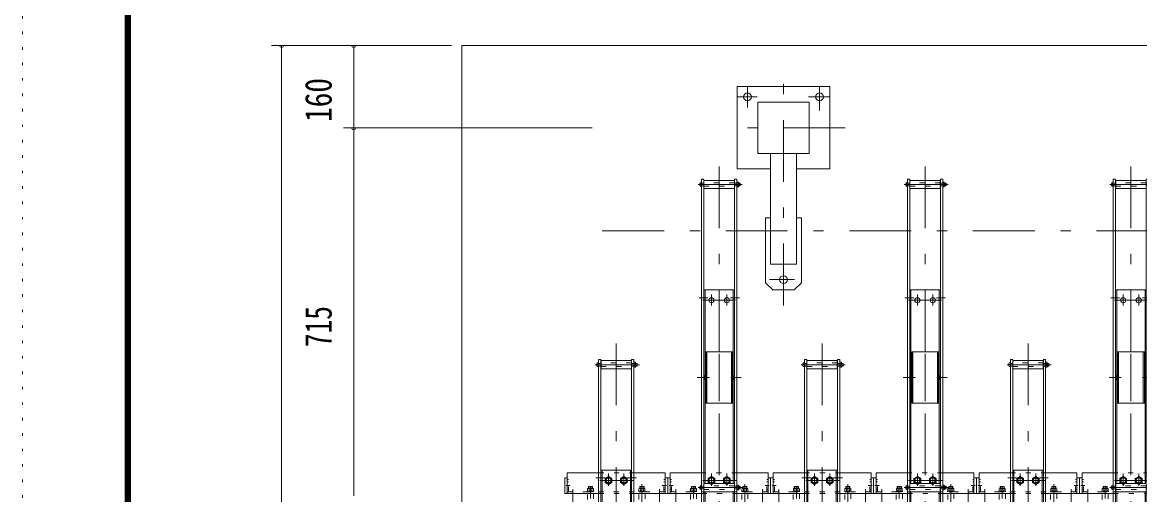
# Model space of a CAD drawing. Units: millimetres, scale not verified. Extents: x -5940 to 5940, y -4200 to 4200.
# Drawn here: x -5940 to -3769, y 1386 to 2303 of the extents above; entities that cross this region are included whole.
import ezdxf
from ezdxf.enums import TextEntityAlignment as Align

# ---------------------------------------------------------------- set-up
doc = ezdxf.new("R2010")
doc.units = ezdxf.units.MM
doc.header["$LTSCALE"] = 10
for name, pattern in [('USER1', [3, 1, -2]), ('USER2', [24, 12, -5, 2, -5]), ('USER4', [3, 0.5, -2.5])]:
    doc.linetypes.add(name, pattern=pattern)
for name, color, linetype, lineweight in [('0-0_0', 7, 'Continuous', 18), ('0-2_2-0BOLD', 7, 'Continuous', 18), ('0-3_2-1HIDDEN', 3, 'USER1', 18), ('0-4_2-2CENTER', 3, 'USER2', 18), ('0-5_2-5DIM', 3, 'Continuous', 18), ('0-7_2-7RACK', 5, 'Continuous', 18), ('0-9_F-F', 5, 'Continuous', 18), ('0-A_F-E_J_ADD', 5, 'USER4', 18)]:
    doc.layers.add(name, color=color, linetype=linetype, lineweight=lineweight)
doc.styles.add('ＭＳ ゴシック', font='')
doc.styles.get('ＭＳ ゴシック').set_extended_font_data('MS Gothic')

# ---------------------------------------------------------------- blocks, each defined once
blk = doc.blocks.new('CCN前')
at = {"layer": '0-2_2-0BOLD'}
for p, q in [((1591.22, 6190.28), (1594.49, 6190.28)), ((1594.49, 6186.13), (1591.22, 6186.13)), ((1524.49, 5983.39), (1583.09, 5983.39)), ((1526.29, 5607.66), (1526.29, 5983.39)), ((1581.29, 5983.39), (1581.29, 5607.66)), ((1529.79, 5863.39), (1529.79, 5763.39)), ((1577.79, 5863.39), (1577.79, 5763.39)), ((1553.79, 5767.54), (1553.79, 5859.59)), ((1458.79, 5628.39), (1458.79, 5588.39)), ((1458.79, 5628.39), (1519.49, 5628.39)), ((1648.79, 5628.39), (1588.09, 5628.39)), ((1648.79, 5628.39), (1648.79, 5588.39)), ((1453.79, 5588.39), (1453.79, 5618.39)), ((1453.79, 5618.39), (1458.79, 5618.39)), ((1516.24, 5600.16), (1516.24, 5601.21)), ((1591.22, 5601.73), (1594.49, 5601.73)), ((1648.79, 5618.39), (1653.79, 5618.39)), ((1653.79, 5588.39), (1653.79, 5618.39)), ((1453.79, 5588.39), (1519.49, 5588.39)), ((1588.09, 5588.39), (1653.79, 5588.39)), ((1594.49, 5597.58), (1591.22, 5597.58))]:
    blk.add_line(p, q, dxfattribs=at)
for points in [[(1516.24, 6186.66), (1516.24, 6187.71), (1518.31, 6187.71), (1518.31, 6188.71), (1516.24, 6188.71), (1516.24, 6189.76)], [(1519.49, 5556.5), (1519.49, 6198.39), (1523.99, 6198.39), (1523.99, 4660.39)], [(1583.59, 4660.39), (1583.59, 6198.39), (1588.09, 6198.39), (1588.09, 5556.5), (1583.59, 5556.5)], [(1591.22, 6192.27), (1591.22, 6184.14), (1590.86, 6185.86), (1588.46, 6185.86), (1588.09, 6184.14), (1588.46, 6183.52), (1590.86, 6183.52), (1591.22, 6184.14)], [(1591.22, 6185.71), (1594.49, 6185.71), (1594.49, 6190.71), (1591.22, 6190.71)], [(1591.22, 5603.72), (1591.22, 5595.59), (1590.86, 5597.31), (1588.46, 5597.31), (1588.09, 5595.59), (1588.46, 5594.97), (1590.86, 5594.97), (1591.22, 5595.59)], [(1591.22, 5597.16), (1594.49, 5597.16), (1594.49, 5602.16), (1591.22, 5602.16)], [(1503.7, 4604.75), (1526.29, 4598.39), (1526.29, 5591.66)], [(1516.24, 5600.16), (1518.31, 5600.16), (1518.31, 5599.16)], [(1518.31, 5599.16), (1516.24, 5599.16), (1516.24, 5598.11)], [(1581.29, 5591.66), (1581.29, 4598.39), (1603.89, 4604.75)]]:
    blk.add_lwpolyline(points, dxfattribs=at)
for points in [[(1524.29, 6195.21), (1525.29, 6196.21), (1582.29, 6196.21), (1583.29, 6195.21), (1583.29, 6181.21), (1582.29, 6180.21), (1525.29, 6180.21), (1524.29, 6181.21)], [(1588.46, 6192.9), (1588.09, 6192.27), (1588.46, 6190.55), (1590.86, 6190.55), (1591.22, 6192.27), (1590.86, 6192.9)], [(1579.79, 5863.39), (1579.79, 5763.39), (1527.79, 5763.39), (1527.79, 5863.39)], [(1582.29, 5607.66), (1583.29, 5606.66), (1583.29, 5592.66), (1582.29, 5591.66), (1525.29, 5591.66), (1524.29, 5592.66), (1524.29, 5606.66), (1525.29, 5607.66)], [(1532.29, 5617.14), (1538.79, 5620.9), (1545.29, 5617.14), (1545.29, 5609.64), (1538.79, 5605.89), (1532.29, 5609.64)], [(1575.29, 5609.64), (1568.79, 5605.89), (1562.29, 5609.64), (1562.29, 5617.14), (1568.79, 5620.9), (1575.29, 5617.14)], [(1588.46, 5604.35), (1588.09, 5603.72), (1588.46, 5602), (1590.86, 5602), (1591.22, 5603.72), (1590.86, 5604.35)]]:
    blk.add_lwpolyline(points, close=True, dxfattribs=at)
for centre, radius in [((1538.79, 5963.39), 5), ((1568.79, 5963.39), 5), ((1538.79, 5613.39), 6.5), ((1538.79, 5613.39), 5), ((1568.79, 5613.39), 6.5), ((1568.79, 5613.39), 5)]:
    blk.add_circle(centre, radius, dxfattribs=at)
for centre, radius, start, end in [((1520.06, 6188.65), 3.97, 98.14734, 163.85079), ((1520.06, 6187.76), 3.97, 196.14922, 261.85267), ((1595.86, 6188.21), 7.76, 162.41205, 197.58795), ((1583.46, 6188.21), 7.76, 342.41205, 17.58796), ((1520.06, 5600.1), 3.97, 98.14734, 163.85079), ((1595.86, 5599.66), 7.76, 162.41205, 197.58795), ((1583.46, 5599.66), 7.76, 342.41205, 17.58796), ((1520.06, 5599.21), 3.97, 196.14922, 261.85267)]:
    blk.add_arc(centre, radius, start, end, dxfattribs=at)
at = {"layer": '0-3_2-1HIDDEN'}
for p, q in [((1524.29, 6190.71), (1519.49, 6190.71)), ((1583.29, 6191.71), (1524.29, 6191.71)), ((1588.09, 6190.71), (1583.29, 6190.71)), ((1519.49, 6185.71), (1524.29, 6185.71)), ((1524.29, 6184.71), (1583.29, 6184.71)), ((1583.29, 6185.71), (1588.09, 6185.71)), ((1588.09, 5628.39), (1519.49, 5628.39)), ((1458.79, 5610.89), (1461.29, 5610.89)), ((1499.79, 5600.85), (1500.34, 5601.39)), ((1507.25, 5597.89), (1507.25, 5601.39)), ((1507.79, 5600.85), (1507.79, 5597.89)), ((1524.29, 5602.16), (1519.49, 5602.16)), ((1583.29, 5603.16), (1524.29, 5603.16)), ((1588.09, 5602.16), (1583.29, 5602.16)), ((1599.79, 5597.89), (1599.79, 5600.85)), ((1600.34, 5601.39), (1600.34, 5597.89)), ((1607.79, 5600.85), (1607.25, 5601.39)), ((1648.79, 5610.89), (1646.29, 5610.89)), ((1461.29, 5595.89), (1458.79, 5595.89)), ((1458.79, 5591.39), (1648.79, 5591.39)), ((1502.29, 5591.39), (1503.79, 5592.89)), ((1505.29, 5592.89), (1503.79, 5591.39)), ((1506.68, 5592.89), (1506.68, 5597.45)), ((1508.79, 5597.89), (1509.57, 5597.45)), ((1509.57, 5597.45), (1509.57, 5592.89)), ((1519.49, 5597.16), (1524.29, 5597.16)), ((1519.49, 5588.39), (1588.09, 5588.39)), ((1524.29, 5596.16), (1583.29, 5596.16)), ((1583.29, 5597.16), (1588.09, 5597.16)), ((1598.79, 5597.89), (1598.02, 5597.45)), ((1598.02, 5597.45), (1598.02, 5592.89)), ((1600.91, 5592.89), (1600.91, 5597.45)), ((1603.79, 5591.39), (1602.29, 5592.89)), ((1603.79, 5592.89), (1605.29, 5591.39)), ((1646.29, 5595.89), (1648.79, 5595.89))]:
    blk.add_line(p, q, dxfattribs=at)
for points in [[(1527.79, 5818.14), (1525.79, 5818.14), (1525.79, 5808.64), (1527.79, 5808.64)], [(1579.79, 5808.64), (1581.79, 5808.64), (1581.79, 5818.14), (1579.79, 5818.14)], [(1461.29, 5591.39), (1461.29, 5615.39), (1458.79, 5615.39)], [(1499.79, 5597.89), (1499.79, 5600.85), (1507.79, 5600.85), (1507.25, 5601.39), (1500.34, 5601.39), (1500.34, 5597.89)], [(1607.79, 5597.89), (1607.79, 5600.85), (1599.79, 5600.85), (1600.34, 5601.39), (1607.25, 5601.39), (1607.25, 5597.89)], [(1646.29, 5591.39), (1646.29, 5615.39), (1648.79, 5615.39)], [(1497.79, 5576.39), (1497.79, 5587.89), (1498.29, 5588.39), (1509.29, 5588.39), (1509.79, 5587.89), (1509.79, 5576.39)], [(1498.02, 5592.89), (1498.02, 5597.45), (1498.79, 5597.89)], [(1506.68, 5597.45), (1508.79, 5597.89), (1498.79, 5597.89), (1500.91, 5597.45), (1500.91, 5592.89)], [(1597.79, 5576.39), (1597.79, 5587.89), (1598.29, 5588.39), (1609.29, 5588.39), (1609.79, 5587.89), (1609.79, 5576.39)], [(1600.91, 5597.45), (1598.79, 5597.89), (1608.79, 5597.89)], [(1609.57, 5592.89), (1609.57, 5597.45), (1608.79, 5597.89), (1606.68, 5597.45), (1606.68, 5592.89)]]:
    blk.add_lwpolyline(points, dxfattribs=at)
for points in [[(1509.89, 5592.89), (1497.69, 5592.89), (1497.69, 5591.39), (1509.89, 5591.39)], [(1609.89, 5591.39), (1597.69, 5591.39), (1597.69, 5592.89), (1609.89, 5592.89)]]:
    blk.add_lwpolyline(points, close=True, dxfattribs=at)
for centre, start, end in [((1503.79, 5588.34), 72.41206, 107.58796), ((1603.79, 5588.34), 72.41205, 107.58795)]:
    blk.add_arc(centre, 9.55, start, end, dxfattribs=at)
at = {"layer": '0-4_2-2CENTER'}
for p, q in [((1553.79, 6223.42), (1553.79, 4556)), ((1513.03, 6188.21), (1598.68, 6188.21)), ((1538.79, 5974.48), (1538.79, 5953.29)), ((1568.79, 5974.48), (1568.79, 5953.29)), ((1514.41, 5968.39), (1531.66, 5968.39)), ((1521.83, 5963.39), (1585.63, 5963.39)), ((1593.18, 5968.39), (1575.93, 5968.39)), ((1511.15, 5813.39), (1534.89, 5813.39)), ((1576.44, 5813.39), (1596.44, 5813.39)), ((1538.79, 5626.76), (1538.79, 5602.73)), ((1568.79, 5602.73), (1568.79, 5626.76)), ((1456.45, 5603.39), (1464.4, 5603.39)), ((1503.79, 5601.5), (1503.79, 5578.52)), ((1521.83, 5613.39), (1588.24, 5613.39)), ((1603.79, 5606.35), (1603.79, 5561.15)), ((1643.19, 5603.39), (1651.14, 5603.39)), ((1469.79, 5596.47), (1469.79, 5542.93)), ((1598.68, 5599.66), (1513.03, 5599.66)), ((1637.79, 5542.93), (1637.79, 5596.47))]:
    blk.add_line(p, q, dxfattribs=at)
blk = doc.blocks.new('CCN後')
at = {"layer": '0-2_2-0BOLD'}
for p, q in [((1790.86, 5840.55), (1791.22, 5842.27)), ((1791.22, 5840.28), (1794.49, 5840.28)), ((1716.24, 5837.71), (1716.24, 5836.66)), ((1794.49, 5836.13), (1791.22, 5836.13)), ((1791.22, 5835.71), (1794.49, 5835.71)), ((1783.09, 5633.39), (1724.49, 5633.39)), ((1726.29, 5633.39), (1726.29, 5257.66)), ((1781.29, 5257.66), (1781.29, 5633.39)), ((1848.79, 5628.39), (1788.09, 5628.39)), ((1848.79, 5628.39), (1848.79, 5588.39)), ((1653.79, 5618.39), (1658.79, 5618.39)), ((1848.79, 5618.39), (1853.79, 5618.39)), ((1653.79, 5588.39), (1719.49, 5588.39)), ((1788.09, 5588.39), (1853.79, 5588.39))]:
    blk.add_line(p, q, dxfattribs=at)
for points in [[(1718.31, 5838.71), (1716.24, 5838.71), (1716.24, 5839.76)], [(1723.99, 4310.39), (1723.99, 5848.39), (1719.49, 5848.39), (1719.49, 5206.5), (1723.99, 5206.5)], [(1783.59, 5206.5), (1788.09, 5206.5), (1788.09, 5848.39), (1783.59, 5848.39), (1783.59, 4310.39)], [(1790.86, 5840.55), (1788.46, 5840.55), (1788.09, 5842.27), (1788.46, 5842.9), (1790.86, 5842.9), (1791.22, 5842.27), (1791.22, 5834.14), (1790.86, 5835.86), (1788.46, 5835.86), (1788.09, 5834.14), (1788.46, 5833.52), (1790.86, 5833.52), (1791.22, 5834.14)], [(1794.49, 5835.71), (1794.49, 5840.71), (1791.22, 5840.71)], [(1716.24, 5837.71), (1718.31, 5837.71), (1718.31, 5838.71)], [(1719.49, 5628.39), (1658.79, 5628.39), (1658.79, 5588.39)]]:
    blk.add_lwpolyline(points, dxfattribs=at)
for points in [[(1783.29, 5845.21), (1782.29, 5846.21), (1725.29, 5846.21), (1724.29, 5845.21), (1724.29, 5831.21), (1725.29, 5830.21), (1782.29, 5830.21), (1783.29, 5831.21)], [(1745.29, 5617.14), (1745.29, 5609.64), (1738.79, 5605.89), (1732.29, 5609.64), (1732.29, 5617.14), (1738.79, 5620.9)], [(1775.29, 5617.14), (1775.29, 5609.64), (1768.79, 5605.89), (1762.29, 5609.64), (1762.29, 5617.14), (1768.79, 5620.9)]]:
    blk.add_lwpolyline(points, close=True, dxfattribs=at)
for centre, radius in [((1738.79, 5613.39), 6.5), ((1738.79, 5613.39), 5), ((1768.79, 5613.39), 6.5), ((1768.79, 5613.39), 5)]:
    blk.add_circle(centre, radius, dxfattribs=at)
for centre, radius, start, end in [((1720.06, 5838.65), 3.97, 98.14734, 163.85079), ((1795.86, 5838.21), 7.76, 162.41205, 197.58795), ((1783.46, 5838.21), 7.76, 342.41205, 17.58796), ((1720.06, 5837.76), 3.97, 196.14922, 261.85267)]:
    blk.add_arc(centre, radius, start, end, dxfattribs=at)
at = {"layer": '0-3_2-1HIDDEN'}
for p, q in [((1724.29, 5840.71), (1719.49, 5840.71)), ((1783.29, 5841.71), (1724.29, 5841.71)), ((1788.09, 5840.71), (1783.29, 5840.71)), ((1719.49, 5835.71), (1724.29, 5835.71)), ((1724.29, 5834.71), (1783.29, 5834.71)), ((1783.29, 5835.71), (1788.09, 5835.71)), ((1719.49, 5628.39), (1788.09, 5628.39)), ((1658.79, 5610.89), (1661.29, 5610.89)), ((1699.79, 5597.89), (1699.79, 5600.85)), ((1700.34, 5601.39), (1700.34, 5597.89)), ((1707.79, 5597.89), (1707.79, 5600.85)), ((1799.79, 5600.85), (1800.34, 5601.39)), ((1807.79, 5597.89), (1807.79, 5600.85)), ((1848.79, 5610.89), (1846.29, 5610.89)), ((1658.79, 5591.39), (1848.79, 5591.39)), ((1702.29, 5591.39), (1703.79, 5592.89)), ((1705.29, 5592.89), (1703.79, 5591.39)), ((1706.68, 5597.45), (1706.68, 5592.89)), ((1709.57, 5592.89), (1709.57, 5597.45)), ((1719.49, 5588.39), (1788.09, 5588.39)), ((1798.02, 5597.45), (1798.79, 5597.89)), ((1798.02, 5592.89), (1798.02, 5597.45)), ((1800.91, 5597.45), (1800.91, 5592.89)), ((1802.29, 5592.89), (1803.79, 5591.39)), ((1805.29, 5591.39), (1803.79, 5592.89)), ((1846.29, 5595.89), (1848.79, 5595.89))]:
    blk.add_line(p, q, dxfattribs=at)
for points in [[(1661.29, 5591.39), (1661.29, 5615.39), (1658.79, 5615.39)], [(1707.25, 5601.39), (1707.79, 5600.85), (1699.79, 5600.85), (1700.34, 5601.39), (1707.25, 5601.39), (1707.25, 5597.89)], [(1799.79, 5597.89), (1799.79, 5600.85), (1807.79, 5600.85), (1807.25, 5601.39), (1807.25, 5597.89)], [(1807.25, 5601.39), (1800.34, 5601.39), (1800.34, 5597.89)], [(1846.29, 5591.39), (1846.29, 5615.39), (1848.79, 5615.39)], [(1697.79, 5576.39), (1697.79, 5587.89), (1698.29, 5588.39), (1709.29, 5588.39), (1709.79, 5587.89), (1709.79, 5576.39)], [(1698.02, 5592.89), (1698.02, 5597.45), (1698.79, 5597.89)], [(1708.79, 5597.89), (1698.79, 5597.89), (1700.91, 5597.45), (1700.91, 5592.89)], [(1709.57, 5597.45), (1708.79, 5597.89), (1706.68, 5597.45)], [(1797.79, 5576.39), (1797.79, 5587.89), (1798.29, 5588.39)], [(1798.29, 5588.39), (1809.29, 5588.39), (1809.79, 5587.89), (1809.79, 5576.39)], [(1806.68, 5592.89), (1806.68, 5597.45), (1808.79, 5597.89), (1798.79, 5597.89), (1800.91, 5597.45)], [(1808.79, 5597.89), (1809.57, 5597.45), (1809.57, 5592.89)]]:
    blk.add_lwpolyline(points, dxfattribs=at)
for points in [[(1697.69, 5591.39), (1709.89, 5591.39), (1709.89, 5592.89), (1697.69, 5592.89)], [(1809.89, 5592.89), (1797.69, 5592.89), (1797.69, 5591.39), (1809.89, 5591.39)]]:
    blk.add_lwpolyline(points, close=True, dxfattribs=at)
for centre, start, end in [((1703.79, 5588.34), 72.41206, 107.58796), ((1803.79, 5588.34), 72.41205, 107.58795)]:
    blk.add_arc(centre, 9.55, start, end, dxfattribs=at)
at = {"layer": '0-4_2-2CENTER'}
for p, q in [((1753.79, 5879.45), (1753.79, 4206)), ((1713.03, 5838.21), (1798.68, 5838.21)), ((1738.79, 5626.76), (1738.79, 5602.73)), ((1768.79, 5626.76), (1768.79, 5602.73)), ((1656.45, 5603.39), (1664.4, 5603.39)), ((1703.79, 5601.5), (1703.79, 5578.52)), ((1714.41, 5618.39), (1731.66, 5618.39)), ((1788.24, 5613.39), (1721.83, 5613.39)), ((1793.18, 5618.39), (1775.93, 5618.39)), ((1803.79, 5561.15), (1803.79, 5606.35)), ((1843.19, 5603.39), (1851.14, 5603.39)), ((1669.79, 5596.47), (1669.79, 5542.93)), ((1837.79, 5542.93), (1837.79, 5596.47))]:
    blk.add_line(p, q, dxfattribs=at)
for centre in [(1738.79, 5613.39), (1768.79, 5613.39)]:
    blk.add_circle(centre, 5, dxfattribs=at)
blk = doc.blocks.new('ccn')
at = {"layer": '0-0_0'}
blk.add_line((1053.79, 5588.39), (1053.79, 5618.39), dxfattribs=at)
blk.add_blockref('CCN後', (-600, 0), dxfattribs=at)

msp = doc.modelspace()

# ---------------------------------------------------------------- linework, layer by layer
at = {"layer": '0-2_2-0BOLD'}
for p, q in [((-4486.21, 2048.39), (-4486.21, 1833.39)), ((-4086.21, 1388.39), (-4086.21, 1418.39))]:
    msp.add_line(p, q, dxfattribs=at)
for points in [[(-4436.21, 2018.39), (-4371.21, 2018.39), (-4371.21, 2178.39), (-4551.21, 2178.39), (-4551.21, 2018.39), (-4486.21, 2018.39)], [(-4486.21, 1833.39), (-4436.21, 1833.39), (-4436.21, 2048.39)], [(-4496.21, 1797.53), (-4496.21, 1923.39), (-4486.21, 1923.39)], [(-4436.21, 1923.39), (-4426.21, 1923.39), (-4426.21, 1797.53), (-4440.35, 1783.39), (-4482.06, 1783.39), (-4496.21, 1797.53)]]:
    msp.add_lwpolyline(points, dxfattribs=at)
msp.add_lwpolyline([(-4411.21, 2048.39), (-4511.21, 2048.39), (-4511.21, 2148.39), (-4411.21, 2148.39)], close=True, dxfattribs=at)
for centre in [(-4531.21, 2158.39), (-4391.21, 2158.39), (-4461.21, 1803.39)]:
    msp.add_circle(centre, 7.5, dxfattribs=at)
at = {"layer": '0-3_2-1HIDDEN'}
msp.add_line((-4278.71, 1395.89), (-4281.21, 1395.89), dxfattribs=at)
at = {"layer": '0-4_2-2CENTER'}
for p, q in [((-4461.21, 1753.39), (-4461.21, 2208.39)), ((-4531.21, 2138.02), (-4531.21, 2178.39)), ((-4391.21, 2178.39), (-4391.21, 2132.13)), ((-4512.18, 2158.39), (-4551.21, 2158.39)), ((-4412.59, 2158.39), (-4371.21, 2158.39)), ((-4341.21, 2098.39), (-4581.21, 2098.39)), ((-4813.21, 1898.39), (390.79, 1898.39)), ((-4488.56, 1803.39), (-4439.91, 1803.39))]:
    msp.add_line(p, q, dxfattribs=at)
at = {"layer": '0-5_2-5DIM'}
for p, q in [((-5456.2, 2258.39), (-5106.21, 2258.39)), ((-5432.21, 2258.39), (-5440.21, 2258.39)), ((-5436.2, 2258.39), (-5436.2, 48.39)), ((-5292.21, 2258.39), (-5300.21, 2258.39)), ((-5296.2, 2098.39), (-5296.2, 2258.39)), ((-4833.21, 2098.39), (-5316.2, 2098.39)), ((-5292.21, 2098.39), (-5300.21, 2098.39)), ((-5296.2, 2098.39), (-5296.2, 1383.39))]:
    msp.add_line(p, q, dxfattribs=at)
for centre in [(-5436.21, 2258.39), (-5296.21, 2258.39), (-5296.21, 2098.39)]:
    msp.add_arc(centre, 4, 180, 0, dxfattribs=at)
at = {"layer": '0-7_2-7RACK'}
msp.add_lwpolyline([(-5086.21, 198.39), (-5086.21, 2258.39), (663.79, 2258.39)], dxfattribs=at)
at = {"layer": '0-9_F-F'}
for points in [[(5740, 4040), (-5740, 4040), (-5740, -4000), (5740, -4000)], [(5739, 4039), (5739, -3999), (-5739, -3999), (-5739, 4039)], [(5738, 4038), (5738, -3998), (-5738, -3998), (-5738, 4038)], [(5737, 4037), (5737, -3997), (-5737, -3997), (-5737, 4037)], [(5736, 4036), (5736, -3996), (-5736, -3996), (-5736, 4036)], [(5735, 4035), (5735, -3995), (-5735, -3995), (-5735, 4035)], [(5734, 4034), (5734, -3994), (-5734, -3994), (-5734, 4034)], [(5733, 4033), (5733, -3993), (-5733, -3993), (-5733, 4033)], [(5732, 4032), (5732, -3992), (-5732, -3992), (-5732, 4032)], [(5731, 4031), (5731, -3991), (-5731, -3991), (-5731, 4031)], [(5730, 4030), (5730, -3990), (-5730, -3990), (-5730, 4030)]]:
    msp.add_lwpolyline(points, close=True, dxfattribs=at)
at = {"layer": '0-A_F-E_J_ADD'}
msp.add_lwpolyline([(5940, 4200), (5940, -4200), (-5940, -4200), (-5940, 4200)], close=True, dxfattribs=at)

# ---------------------------------------------------------------- block references
at = {"layer": '0-0_0'}
for name, p in [('CCN前', (-6140, -4200)), ('CCN前', (-5740, -4200)), ('CCN前', (-5740, -4200)), ('CCN前', (-5340, -4200)), ('ccn', (-5940, -4200)), ('ccn', (-5540, -4200)), ('ccn', (-5140, -4200))]:
    msp.add_blockref(name, p, dxfattribs=at)

# ---------------------------------------------------------------- texts
at = {"layer": '0-5_2-5DIM', "color": 7, "style": 'ＭＳ ゴシック'}
for s, width, p in [('160', 0.8, (-5323.31, 2109.89)), ('715', 0.75, (-5323.31, 1672.39))]:
    msp.add_text(s, height=52.1, rotation=90, dxfattribs=dict(at, width=width)).set_placement(p, align=Align.BOTTOM_LEFT)

doc.saveas('drawing.dxf')
